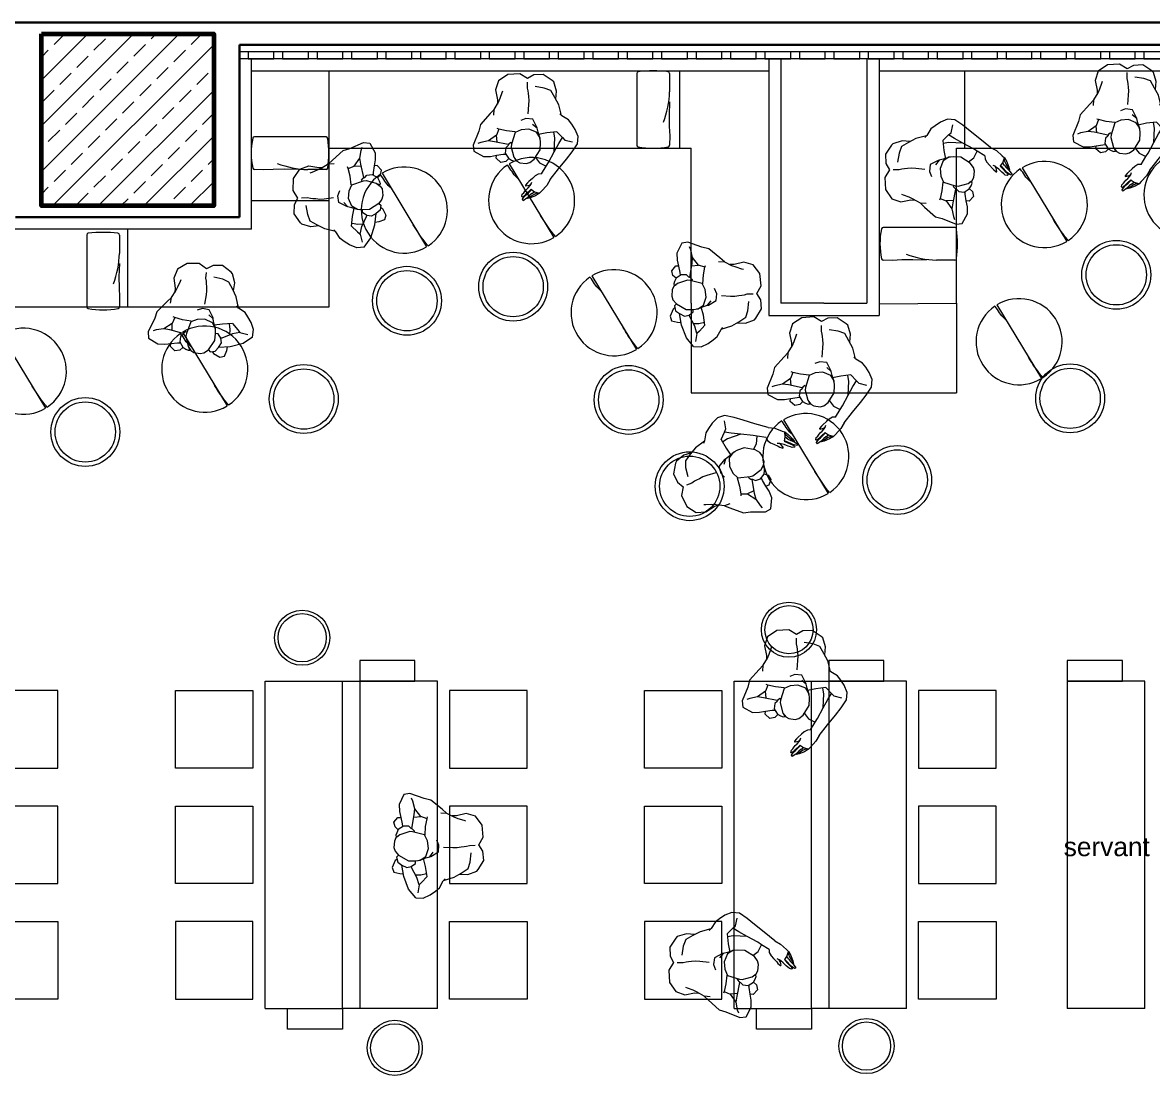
# Model space of a CAD drawing. Header units: millimetres. Extents: x 5429406 to 5440208, y -620941 to -619789.
# Drawn here: x 5439112 to 5439768, y -620491 to -619880 of the extents above; entities that cross this region are included whole.
import ezdxf

# ---------------------------------------------------------------- set-up
doc = ezdxf.new("R2010")
doc.units = ezdxf.units.MM
doc.header["$LTSCALE"] = 0.05
for name, color, linetype, lineweight in [('A-ALÇIPAN', 30, 'Continuous', 30), ('f_kolon tarama', 252, 'Continuous', 5), ('KOLON', 165, 'Continuous', 60), ('TEFRIS', 251, 'Continuous', 9), ('tefriş', 45, 'Continuous', 18)]:
    doc.layers.add(name, color=color, linetype=linetype, lineweight=lineweight)
doc.styles.get("Standard").update_dxf_attribs({"font": 'arial.ttf'})

# ---------------------------------------------------------------- blocks, each defined once
blk = doc.blocks.new('insanplanoturan2')
for p, q in [((-4.35, 28), (-8.09, 30.21)), ((-3.59, 26.87), (-4.35, 28)), ((1.11, 27.39), (-1.54, 25.72)), ((3.27, 27.84), (1.11, 27.39)), ((7, 27.12), (3.27, 27.84)), ((8.63, 26), (7, 27.12)), ((-5.35, 20.45), (-5.85, 16.43)), ((-1.54, 25.72), (-5.35, 20.45)), ((10.14, 23.59), (8.63, 26)), ((10.17, 25.88), (9.26, 25.73)), ((9.26, 25.73), (9.56, 24.52)), ((11.39, 17.65), (10.14, 23.59)), ((11.6, 25.19), (10.17, 25.88)), ((13.37, 24.07), (11.6, 25.19)), ((13.24, 24.16), (15.05, 25.76)), ((14.98, 20.87), (13.37, 24.07)), ((14.48, 17.79), (14.98, 20.87)), ((16.27, 21.48), (14.74, 21.5)), ((14.98, 20.87), (14.98, 20.87)), ((15.05, 25.76), (17.91, 26.13)), ((20.07, 21.81), (16.27, 21.48)), ((17.91, 26.13), (20.4, 23.48)), ((23.66, 22.17), (20.07, 21.81)), ((20.4, 23.48), (20.2, 21.81)), ((27.76, 21.89), (23.66, 22.17)), ((33.11, 18.44), (27.76, 21.89)), ((-27.28, 18.74), (-27.93, 14.41)), ((-27.93, 14.41), (-26.55, 10.2)), ((-27.28, 18.74), (-27.28, 18.74)), ((-19.98, 15.91), (-24.48, 17.29)), ((-18.79, 14.34), (-19.98, 15.91)), ((-15.71, 10.73), (-18.79, 14.34)), ((-14.03, 17.26), (-14.37, 14.2)), ((-14.37, 14.2), (-14.05, 10.87)), ((-5.85, 16.43), (-5.83, 13.53)), ((-5.85, 14.49), (-5.54, 12.71)), ((-5.83, 13.53), (-4.08, 10.14)), ((8.41, 9.37), (10.99, 16.09)), ((11.39, 14.95), (10.64, 15.16)), ((10.99, 16.09), (11.39, 17.65)), ((11.39, 14.95), (12.59, 15.84)), ((12.59, 15.84), (12.97, 16.66)), ((12.94, 16.13), (20.72, 13.88)), ((12.97, 16.66), (14.48, 17.79)), ((19.31, 14.28), (19.29, 10.2)), ((20.72, 13.88), (24.16, 13.11)), ((24.16, 13.11), (28.65, 13.7)), ((28.65, 13.7), (30.45, 14.23)), ((29.4, 7.03), (33.27, 14.87)), ((33.27, 14.87), (33.11, 18.44)), ((-26.55, 10.2), (-24.71, 6.99)), ((-24.71, 6.99), (-23.11, 4.46)), ((-15.71, 10.73), (-9.91, 10.95)), ((-9.91, 10.95), (-5.08, 11.6)), ((-5.54, 12.71), (-4.92, 10.26)), ((-4.92, 10.26), (-4.51, 7.82)), ((-4.51, 7.82), (-2.1, 5.49)), ((-4.51, 7.82), (-4.46, 7.27)), ((-4.46, 7.27), (-2.36, 2.53)), ((-4.08, 10.14), (0.35, 8.04)), ((0.35, 8.04), (4.73, 8.08)), ((4.73, 8.08), (8.41, 9.37)), ((8.28, 9.05), (13.28, 8.1)), ((13.28, 8.1), (17.61, 6.77)), ((17.61, 6.77), (19.29, 10.2)), ((17.61, 6.77), (18.58, 6.35)), ((19.29, 10.2), (24.16, 13.11)), ((28.03, 3.22), (29.4, 7.03)), ((-23.11, 4.46), (-19.37, 1.75)), ((-19.37, 1.75), (-18.3, 0.57)), ((-19.26, 1.62), (-18.03, -4.75)), ((-2.36, 2.53), (1.56, 1.75)), ((1.56, 1.75), (4.62, 2.65)), ((22.01, -2.61), (28.03, 3.22)), ((-18.03, -4.75), (-16.17, -9.13)), ((-0.81, -6.09), (-1.17, -8.58)), ((0.13, -0.8), (-0.81, -6.09)), ((19.46, -4.88), (16.82, -8.79)), ((20, -1.56), (19.46, -4.88)), ((19.46, -4.88), (22.01, -2.61)), ((-16.62, -8.22), (-17.35, -12.82)), ((-17.35, -12.82), (-16.11, -18.21)), ((-16.17, -9.13), (-14.03, -13.42)), ((-1.17, -8.58), (-1.05, -10.85)), ((-1.05, -10.85), (-1.05, -12.66)), ((-1.05, -12.66), (-1.01, -14.11)), ((15.63, -11.06), (14.16, -14.24)), ((16.82, -8.79), (15.63, -11.06)), ((17.24, -10.34), (17.46, -7.85)), ((17.93, -16.07), (17.24, -10.34)), ((-16.11, -18.21), (-15.32, -19.11)), ((-15.32, -19.11), (-10.35, -22.99)), ((-14.03, -13.42), (-10.4, -15.06)), ((-10.4, -15.06), (-5.21, -16.27)), ((-1.01, -14.11), (-0.73, -15.8)), ((-0.73, -15.8), (-0.99, -19.23)), ((14.16, -14.24), (13.76, -15.31)), ((15.74, -21.26), (17.93, -16.07)), ((-10.35, -22.99), (-5, -23.15)), ((-5, -23.15), (-1.15, -21.36)), ((-1.15, -21.36), (3.07, -24.4)), ((3.07, -24.4), (10.13, -24.5)), ((10.13, -24.5), (15.74, -21.26))]:
    blk.add_line(p, q)
for points in [[(-8.09, 30.21), (-10.88, 29.66), (-12.15, 26.27), (-12.64, 24.24)], [(-1.54, 25.72), (-2.54, 26.97), (-5.37, 26.69), (-7.35, 24.57), (-9.19, 21.89), (-8.9, 19.21), (-7.35, 16.52), (-5.85, 16.43)], [(-27.28, 18.74), (-21.76, 22.31), (-14.13, 24.15), (-7.35, 24.57)], [(-19.98, 15.91), (-15.55, 16.66), (-9.47, 19.07), (-8.9, 19.21)]]:
    blk.add_lwpolyline(points)
blk = doc.blocks.new('xccxc')
at = {"rotation": 180}
blk.add_blockref('insanplanoturan2', (220488.91, -31825.14), dxfattribs=at)
blk = doc.blocks.new('dada')
for p, q in [((219967.82, -31810.1), (219965.63, -31815.29)), ((219973.43, -31806.86), (219967.82, -31810.1)), ((219980.49, -31806.97), (219973.43, -31806.86)), ((219984.71, -31810.01), (219980.49, -31806.97)), ((219988.56, -31808.22), (219984.71, -31810.01)), ((219993.91, -31808.37), (219988.56, -31808.22)), ((219998.88, -31812.26), (219993.91, -31808.37)), ((219965.63, -31815.29), (219966.32, -31821.02)), ((219969.4, -31817.13), (219969.8, -31816.05)), ((219984.28, -31815.56), (219984.55, -31812.14)), ((219984.57, -31817.26), (219984.28, -31815.56)), ((219993.96, -31816.3), (219988.77, -31815.1)), ((219997.59, -31817.95), (219993.96, -31816.3)), ((219999.67, -31813.16), (219998.88, -31812.26)), ((220000.91, -31818.54), (219999.67, -31813.16)), ((219964.1, -31826.49), (219966.74, -31822.57)), ((219966.32, -31821.02), (219966.1, -31823.52)), ((219966.74, -31822.57), (219967.93, -31820.3)), ((219967.93, -31820.3), (219969.4, -31817.13)), ((219984.36, -31825.28), (219984.72, -31822.78)), ((219984.6, -31818.7), (219984.57, -31817.26)), ((219984.6, -31820.52), (219984.6, -31818.7)), ((219984.72, -31822.78), (219984.6, -31820.52)), ((219999.73, -31822.23), (219997.59, -31817.95)), ((220001.59, -31826.62), (219999.73, -31822.23)), ((220000.18, -31823.15), (220000.91, -31818.54)), ((219961.55, -31828.75), (219955.53, -31834.58)), ((219964.1, -31826.49), (219961.55, -31828.75)), ((219963.56, -31829.8), (219964.1, -31826.49)), ((219983.43, -31830.57), (219984.36, -31825.28)), ((220002.81, -31832.98), (220001.59, -31826.62)), ((219955.53, -31834.58), (219954.16, -31838.39)), ((219981.99, -31833.12), (219978.94, -31834.02)), ((219985.92, -31833.89), (219981.99, -31833.12)), ((219988.02, -31838.63), (219985.92, -31833.89)), ((220002.93, -31833.11), (220001.86, -31831.93)), ((220006.66, -31835.82), (220002.93, -31833.11)), ((220008.27, -31838.35), (220006.66, -31835.82)), ((219954.16, -31838.39), (219950.29, -31846.24)), ((219964.26, -31841.56), (219959.4, -31844.48)), ((219964.25, -31845.64), (219964.26, -31841.56)), ((219965.95, -31838.14), (219964.26, -31841.56)), ((219965.95, -31838.14), (219964.98, -31837.71)), ((219970.28, -31839.47), (219965.95, -31838.14)), ((219975.28, -31840.42), (219970.28, -31839.47)), ((219975.15, -31840.74), (219972.56, -31847.46)), ((219978.82, -31839.44), (219975.15, -31840.74)), ((219983.21, -31839.4), (219978.82, -31839.44)), ((219987.64, -31841.51), (219983.21, -31839.4)), ((219988.07, -31839.19), (219985.66, -31836.85)), ((219989.39, -31844.89), (219987.64, -31841.51)), ((219988.07, -31839.19), (219988.02, -31838.63)), ((219988.47, -31841.63), (219988.07, -31839.19)), ((219989.1, -31844.08), (219988.47, -31841.63)), ((219993.46, -31842.32), (219988.64, -31842.96)), ((219999.27, -31842.1), (219993.46, -31842.32)), ((219997.93, -31845.57), (219997.61, -31842.23)), ((219999.27, -31842.1), (220002.34, -31845.71)), ((220010.11, -31841.56), (220008.27, -31838.35)), ((220011.49, -31845.77), (220010.11, -31841.56)), ((219950.29, -31846.24), (219950.45, -31849.81)), ((219954.91, -31845.07), (219953.11, -31845.59)), ((219959.4, -31844.48), (219954.91, -31845.07)), ((219962.84, -31845.25), (219959.4, -31844.48)), ((219970.62, -31847.5), (219962.84, -31845.25)), ((219969.08, -31849.16), (219968.58, -31852.23)), ((219970.59, -31848.03), (219969.08, -31849.16)), ((219970.97, -31847.21), (219970.59, -31848.03)), ((219972.17, -31846.32), (219970.97, -31847.21)), ((219972.17, -31846.32), (219972.92, -31846.53)), ((219972.56, -31847.46), (219972.17, -31849.01)), ((219972.17, -31849.01), (219973.41, -31854.95)), ((219988.91, -31851.81), (219989.4, -31847.79)), ((219989.4, -31845.86), (219989.1, -31844.08)), ((219989.4, -31847.79), (219989.39, -31844.89)), ((219997.01, -31853.72), (219997.93, -31845.57)), ((219997.01, -31853.72), (219999.97, -31848.98)), ((219999.97, -31848.98), (220002.34, -31845.71)), ((220002.34, -31845.71), (220003.54, -31847.27)), ((220003.54, -31847.27), (220008.04, -31848.65)), ((220010.84, -31850.1), (220011.49, -31845.77)), ((219950.45, -31849.81), (219955.8, -31853.26)), ((219955.8, -31853.26), (219959.9, -31853.53)), ((219959.9, -31853.53), (219963.48, -31853.17)), ((219963.15, -31854.85), (219963.36, -31853.18)), ((219965.64, -31857.49), (219963.15, -31854.85)), ((219963.48, -31853.17), (219967.29, -31852.84)), ((219967.29, -31852.84), (219968.82, -31852.87)), ((219970.32, -31855.52), (219968.51, -31857.12)), ((219968.58, -31852.23), (219970.19, -31855.43)), ((219968.58, -31852.23), (219968.58, -31852.23)), ((219970.19, -31855.43), (219971.96, -31856.56)), ((219973.41, -31854.95), (219974.93, -31857.36)), ((219974.3, -31857.1), (219974, -31855.88)), ((219985.09, -31857.09), (219988.91, -31851.81)), ((219993.17, -31859.66), (219997.01, -31853.72)), ((220003.67, -31858.47), (220007.38, -31854.47)), ((220007.38, -31854.47), (220010.84, -31850.1)), ((220010.84, -31850.1), (220010.84, -31850.1)), ((219968.51, -31857.12), (219965.64, -31857.49)), ((219971.96, -31856.56), (219973.39, -31857.25)), ((219973.39, -31857.25), (219974.3, -31857.1)), ((219974.93, -31857.36), (219976.56, -31858.48)), ((219976.56, -31858.48), (219980.28, -31859.2)), ((219980.28, -31859.2), (219982.44, -31858.76)), ((219982.44, -31858.76), (219985.09, -31857.09)), ((219985.8, -31856.21), (219987.9, -31859.37)), ((219987.9, -31859.37), (219991.64, -31861.58)), ((219988.57, -31865.91), (219991.64, -31861.58)), ((219991.64, -31861.58), (219993.17, -31859.66)), ((219998.72, -31863.72), (220003.67, -31858.47)), ((219983.16, -31868.07), (219981.05, -31869.82)), ((219984.86, -31866.77), (219983.16, -31868.07)), ((219986.8, -31865.87), (219984.86, -31866.77)), ((219988.57, -31865.91), (219986.8, -31865.87)), ((219993.34, -31869.51), (219998.72, -31863.72)), ((219977.52, -31876.06), (219978.45, -31875.03)), ((219978.45, -31875.03), (219979.15, -31874.38)), ((219980.08, -31870.45), (219978.82, -31871.79)), ((219978.82, -31871.79), (219978.86, -31872.05)), ((219978.86, -31872.05), (219979.15, -31872.17)), ((219979.15, -31872.17), (219981.22, -31871.84)), ((219979.15, -31874.38), (219980.27, -31873.42)), ((219981.05, -31869.82), (219980.08, -31870.45)), ((219982.07, -31874.36), (219980.13, -31875.83)), ((219980.26, -31876.22), (219981.28, -31875.32)), ((219980.27, -31873.42), (219981.5, -31872.16)), ((219981.22, -31871.84), (219982.18, -31871.28)), ((219981.28, -31875.32), (219982.23, -31874.56)), ((219981.5, -31872.16), (219982.18, -31871.28)), ((219982.23, -31874.56), (219982.07, -31874.36)), ((219982.18, -31871.28), (219982.73, -31870.18)), ((219982.23, -31874.56), (219983.86, -31875.88)), ((219991.22, -31872.75), (219987.88, -31875.86)), ((219993.34, -31869.51), (219991.22, -31872.75)), ((219976.27, -31878.1), (219976.66, -31876.87)), ((219976.41, -31878.38), (219976.27, -31878.1)), ((219976.79, -31878.46), (219976.41, -31878.38)), ((219976.48, -31879.78), (219978.12, -31877.92)), ((219976.62, -31880.37), (219976.48, -31879.78)), ((219976.88, -31880.62), (219976.62, -31880.37)), ((219976.66, -31876.87), (219977.52, -31876.06)), ((219977.86, -31877.77), (219976.79, -31878.46)), ((219979.16, -31879.29), (219976.88, -31880.62)), ((219978.67, -31877.01), (219977.86, -31877.77)), ((219978.12, -31877.92), (219979.05, -31877.16)), ((219980.13, -31875.83), (219978.67, -31877.01)), ((219979.05, -31877.16), (219980.26, -31876.22)), ((219981.04, -31877.69), (219979.16, -31879.29)), ((219981.25, -31878.56), (219979.16, -31879.29)), ((219979.44, -31879.52), (219979.16, -31879.29)), ((219981.03, -31879.23), (219979.44, -31879.52)), ((219984.29, -31878.28), (219981.03, -31879.23)), ((219982.21, -31876.84), (219981.04, -31877.69)), ((219983.47, -31877.43), (219981.25, -31878.56)), ((219982.21, -31876.84), (219983.86, -31875.88)), ((219985.17, -31876.82), (219983.47, -31877.43)), ((219983.86, -31875.88), (219986.68, -31877.05)), ((219986.68, -31877.05), (219984.29, -31878.28)), ((219985.98, -31876.82), (219985.17, -31876.82)), ((219987.88, -31875.86), (219986.68, -31877.05))]:
    blk.add_line(p, q)
blk = doc.blocks.new('asdffadsf')
at = {"layer": 'tefriş'}
blk.add_line((5433363.58, -614780.78), (5433389.49, -614823.54), dxfattribs=at)
for start, end in [(124.12015, 301.2122), (303.62102, 121.2122)]:
    blk.add_arc((5433376.54, -614802.16), 25, start, end, dxfattribs=at)
blk.add_open_spline([(5433368.81, -614789.41), (5433367.75, -614788.4), (5433365.61, -614786.34), (5433364, -614783.32), (5433362.79, -614781.8), (5433362.51, -614781.47)], degree=3, knots=[0, 0, 0, 0, 4.350659, 8.849507, 10.159994, 10.159994, 10.159994, 10.159994], dxfattribs=at)
blk.add_spline([(5433390.38, -614822.98), (5433388.05, -614820.1), (5433381.72, -614810.72)], degree=3, dxfattribs=at)

msp = doc.modelspace()

# ---------------------------------------------------------------- hatches: boundary and pattern name
at = {"layer": 'f_kolon tarama', "transparency": 33554541}
h = msp.add_hatch(dxfattribs=at)
h.set_pattern_fill('ANSI33', color=256, scale=75, style=0)
h.set_pattern_definition([(45, (5349537.643, -733761.454), (-13.2582521, 13.2582521), []), (45, (5349550.901, -733761.454), (-13.2582521, 13.2582521), [9.375, -4.6875])])
h.paths.add_polyline_path([(5439122.99, -619886.66), (5439222.99, -619886.66), (5439222.99, -619986.66), (5439122.99, -619986.66)])

# ---------------------------------------------------------------- linework, layer by layer
at = {"layer": 'A-ALÇIPAN', "transparency": 33554541}
for p, q in [((5439922.99, -619880.16, -245.25), (5439026.49, -619880.16, -245.25)), ((5439237.99, -619993.16, -245.25), (5439237.99, -619893.16, -245.25)), ((5439237.99, -619893.16, -245.25), (5439916.49, -619893.16, -245.25)), ((5439107.99, -619993.16, -245.25), (5439237.99, -619993.16, -245.25))]:
    msp.add_line(p, q, dxfattribs=at)
at = {"layer": 'KOLON', "transparency": 33554541, "elevation": -245.25}
msp.add_lwpolyline([(5439122.99, -619886.66), (5439222.99, -619886.66), (5439222.99, -619986.66), (5439122.99, -619986.66)], close=True, dxfattribs=at)
at = {"layer": 'TEFRIS', "linetype": 'ByBlock', "transparency": 33554541}
for p, q in [((5439552.24, -619901.16, -245.25), (5439552.24, -620043.16, -245.25)), ((5439602.24, -619901.16, -245.25), (5439602.24, -620043.16, -245.25)), ((5439577.24, -620043.16, -245.25), (5439552.24, -620043.16, -245.25)), ((5439577.24, -620043.16, -245.25), (5439602.24, -620043.16, -245.25))]:
    msp.add_line(p, q, dxfattribs=at)
at = {"layer": 'tefriş', "transparency": 33554541}
for p, q in [((5439242.99, -619897.16, -245.25), (5439242.99, -619901.16, -245.25)), ((5439257.99, -619901.16, -245.25), (5439257.99, -619897.16, -245.25)), ((5439242.99, -619901.16, -245.25), (5439257.99, -619901.16, -245.25)), ((5439242.99, -619901.16, -245.25), (5439257.99, -619901.16, -245.25)), ((5439262.99, -619901.16, -245.25), (5439277.99, -619901.16, -245.25)), ((5439282.99, -619901.16, -245.25), (5439297.99, -619901.16, -245.25)), ((5439302.99, -619901.16, -245.25), (5439317.99, -619901.16, -245.25)), ((5439322.99, -619901.16, -245.25), (5439337.99, -619901.16, -245.25)), ((5439342.99, -619901.16, -245.25), (5439357.99, -619901.16, -245.25)), ((5439362.99, -619901.16, -245.25), (5439377.99, -619901.16, -245.25)), ((5439382.99, -619901.16, -245.25), (5439397.99, -619901.16, -245.25)), ((5439402.99, -619901.16, -245.25), (5439417.99, -619901.16, -245.25)), ((5439422.99, -619901.16, -245.25), (5439437.99, -619901.16, -245.25)), ((5439442.99, -619901.16, -245.25), (5439457.99, -619901.16, -245.25)), ((5439462.99, -619901.16, -245.25), (5439477.99, -619901.16, -245.25)), ((5439482.99, -619901.16, -245.25), (5439497.99, -619901.16, -245.25)), ((5439502.99, -619901.16, -245.25), (5439517.99, -619901.16, -245.25)), ((5439522.99, -619901.16, -245.25), (5439537.99, -619901.16, -245.25)), ((5439542.99, -619901.16, -245.25), (5439557.99, -619901.16, -245.25)), ((5439562.99, -619901.16, -245.25), (5439577.99, -619901.16, -245.25)), ((5439582.99, -619901.16, -245.25), (5439597.99, -619901.16, -245.25)), ((5439602.99, -619901.16, -245.25), (5439617.99, -619901.16, -245.25)), ((5439622.99, -619901.16, -245.25), (5439637.99, -619901.16, -245.25)), ((5439642.99, -619901.16, -245.25), (5439657.99, -619901.16, -245.25)), ((5439662.99, -619901.16, -245.25), (5439677.99, -619901.16, -245.25)), ((5439682.99, -619901.16, -245.25), (5439697.99, -619901.16, -245.25)), ((5439702.99, -619901.16, -245.25), (5439717.99, -619901.16, -245.25)), ((5439722.99, -619901.16, -245.25), (5439737.99, -619901.16, -245.25)), ((5439742.99, -619901.16, -245.25), (5439757.99, -619901.16, -245.25)), ((5439762.99, -619901.16, -245.25), (5439777.99, -619901.16, -245.25)), ((5439339.83, -620262.56, -245.25), (5439339.83, -620250.56, -245.25)), ((5439612.11, -620262.56, -245.25), (5439612.11, -620250.56, -245.25)), ((5439750.51, -620262.56, -245.25), (5439750.51, -620250.56, -245.25)), ((5439252.83, -620262.56, -245.25), (5439297.83, -620262.56, -245.25)), ((5439252.83, -620262.56, -245.25), (5439297.83, -620262.56, -245.25)), ((5439252.83, -620262.56, -245.25), (5439297.83, -620262.56, -245.25)), ((5439252.83, -620452.56, -245.25), (5439252.83, -620262.56, -245.25)), ((5439252.83, -620262.56, -245.25), (5439297.83, -620262.56, -245.25)), ((5439252.83, -620449.56, -245.25), (5439252.83, -620263.56, -245.25)), ((5439297.83, -620452.56, -245.25), (5439297.83, -620262.56, -245.25)), ((5439297.83, -620452.56, -245.25), (5439297.83, -620262.56, -245.25)), ((5439352.83, -620262.56, -245.25), (5439307.83, -620262.56, -245.25)), ((5439352.83, -620262.56, -245.25), (5439307.83, -620262.56, -245.25)), ((5439352.83, -620262.56, -245.25), (5439307.83, -620262.56, -245.25)), ((5439352.83, -620262.56, -245.25), (5439307.83, -620262.56, -245.25)), ((5439352.83, -620452.56, -245.25), (5439352.83, -620262.56, -245.25)), ((5439352.83, -620449.56, -245.25), (5439352.83, -620263.56, -245.25)), ((5439525.11, -620262.56, -245.25), (5439570.11, -620262.56, -245.25)), ((5439525.11, -620262.56, -245.25), (5439570.11, -620262.56, -245.25)), ((5439525.11, -620262.56, -245.25), (5439570.11, -620262.56, -245.25)), ((5439525.11, -620452.56, -245.25), (5439525.11, -620262.56, -245.25)), ((5439525.11, -620262.56, -245.25), (5439570.11, -620262.56, -245.25)), ((5439525.11, -620449.56, -245.25), (5439525.11, -620263.56, -245.25)), ((5439570.11, -620452.56, -245.25), (5439570.11, -620262.56, -245.25)), ((5439570.11, -620452.56, -245.25), (5439570.11, -620262.56, -245.25)), ((5439625.11, -620262.56, -245.25), (5439580.11, -620262.56, -245.25)), ((5439625.11, -620262.56, -245.25), (5439580.11, -620262.56, -245.25)), ((5439625.11, -620262.56, -245.25), (5439580.11, -620262.56, -245.25)), ((5439625.11, -620262.56, -245.25), (5439580.11, -620262.56, -245.25)), ((5439625.11, -620452.56, -245.25), (5439625.11, -620262.56, -245.25)), ((5439625.11, -620449.56, -245.25), (5439625.11, -620263.56, -245.25)), ((5439763.51, -620262.56, -245.25), (5439718.51, -620262.56, -245.25)), ((5439763.51, -620262.56, -245.25), (5439718.51, -620262.56, -245.25)), ((5439763.51, -620262.56, -245.25), (5439718.51, -620262.56, -245.25)), ((5439763.51, -620262.56, -245.25), (5439718.51, -620262.56, -245.25)), ((5439763.51, -620452.56, -245.25), (5439763.51, -620262.56, -245.25)), ((5439763.51, -620449.56, -245.25), (5439763.51, -620263.56, -245.25)), ((5439252.83, -620452.56, -245.25), (5439297.83, -620452.56, -245.25)), ((5439265.83, -620464.56, -245.25), (5439265.83, -620452.56, -245.25)), ((5439265.83, -620452.56, -245.25), (5439297.83, -620452.56, -245.25)), ((5439297.83, -620452.56, -245.25), (5439297.83, -620464.56, -245.25)), ((5439297.83, -620452.56, -245.25), (5439297.83, -620464.56, -245.25)), ((5439352.83, -620452.56, -245.25), (5439307.83, -620452.56, -245.25)), ((5439339.83, -620452.56, -245.25), (5439307.83, -620452.56, -245.25)), ((5439525.11, -620452.56, -245.25), (5439570.11, -620452.56, -245.25)), ((5439538.11, -620464.56, -245.25), (5439538.11, -620452.56, -245.25)), ((5439538.11, -620452.56, -245.25), (5439570.11, -620452.56, -245.25)), ((5439570.11, -620452.56, -245.25), (5439570.11, -620464.56, -245.25)), ((5439570.11, -620452.56, -245.25), (5439570.11, -620464.56, -245.25)), ((5439625.11, -620452.56, -245.25), (5439580.11, -620452.56, -245.25)), ((5439612.11, -620452.56, -245.25), (5439580.11, -620452.56, -245.25)), ((5439763.51, -620452.56, -245.25), (5439718.51, -620452.56, -245.25)), ((5439750.51, -620452.56, -245.25), (5439718.51, -620452.56, -245.25))]:
    msp.add_line(p, q, dxfattribs=at)
at = {"layer": 'tefriş', "linetype": 'ByBlock', "transparency": 33554541}
for p, q in [((5439916.49, -619901.16, -245.25), (5439237.99, -619901.16, -245.25)), ((5439244.99, -620000.16, -245.25), (5439244.99, -619901.16, -245.25)), ((5439545.24, -619901.16, -245.25), (5439545.24, -620050.16, -245.25)), ((5439609.24, -619901.16, -245.25), (5439609.24, -620050.16, -245.25)), ((5439244.99, -619908.16, -245.25), (5439545.24, -619908.16, -245.25)), ((5439289.99, -619953.16, -245.25), (5439289.99, -619908.16, -245.25)), ((5439468.66, -619909.44, -245.25), (5439468.66, -619951.32, -245.25)), ((5439487.63, -619909.66, -245.25), (5439487.63, -619920.31, -245.25)), ((5439493.51, -619953.16, -245.25), (5439493.51, -619908.16, -245.25)), ((5439609.24, -619908.16, -245.25), (5439909.49, -619908.16, -245.25)), ((5439659.08, -619953.16, -245.25), (5439659.08, -619908.16, -245.25)), ((5439487.66, -619926.22, -245.25), (5439487.34, -619933.99, -245.25)), ((5439487.34, -619933.99, -245.25), (5439487.48, -619940.43, -245.25)), ((5439487.48, -619940.43, -245.25), (5439487.72, -619945.84, -245.25)), ((5439288.49, -619946.56), (5439246.6, -619946.56)), ((5439289.99, -620045.16, -245.25), (5439289.99, -619945.16, -245.25)), ((5439487.72, -619945.84, -245.25), (5439487.66, -619951.28, -245.25)), ((5439289.99, -619953.16, -245.25), (5439500.24, -619953.16, -245.25)), ((5439500.24, -620043.16, -245.25), (5439500.24, -619953.16, -245.25)), ((5439654.24, -619953.16, -245.25), (5439864.49, -619953.16, -245.25)), ((5439654.24, -620043.16, -245.25), (5439654.24, -619953.16, -245.25)), ((5439252.09, -619965.63), (5439246.65, -619965.56)), ((5439257.5, -619965.39), (5439252.09, -619965.63)), ((5439263.93, -619965.25), (5439257.5, -619965.39)), ((5439271.71, -619965.56), (5439263.93, -619965.25)), ((5439288.26, -619965.54), (5439277.62, -619965.54)), ((5439244.99, -619983.46, -245.25), (5439289.99, -619983.46, -245.25)), ((5439244.99, -620000.16, -245.25), (5439100.99, -620000.16, -245.25)), ((5439172.99, -620000.16, -245.25), (5439172.99, -620045.16, -245.25)), ((5439653.49, -619999.16), (5439611.61, -619999.16)), ((5439149.32, -620003.28, -245.25), (5439149.32, -620045.16, -245.25)), ((5439168.3, -620003.51, -245.25), (5439168.3, -620014.15, -245.25)), ((5439168.32, -620020.06, -245.25), (5439168.01, -620027.84, -245.25)), ((5439617.09, -620018.22), (5439611.65, -620018.16)), ((5439622.51, -620017.98), (5439617.09, -620018.22)), ((5439628.94, -620017.84), (5439622.51, -620017.98)), ((5439636.71, -620018.16), (5439628.94, -620017.84)), ((5439653.27, -620018.13), (5439642.62, -620018.13)), ((5439168.01, -620027.84, -245.25), (5439168.15, -620034.27, -245.25)), ((5439168.15, -620034.27, -245.25), (5439168.39, -620039.68, -245.25)), ((5439168.39, -620039.68, -245.25), (5439168.32, -620045.12, -245.25)), ((5439055.99, -620045.16, -245.25), (5439289.99, -620045.16, -245.25)), ((5439500.24, -620043.16, -245.25), (5439500.24, -620095.16, -245.25)), ((5439609.24, -620043.4, -245.25), (5439654.24, -620043.16, -245.25)), ((5439654.24, -620043.16, -245.25), (5439654.24, -620095.16, -245.25)), ((5439545.24, -620050.16, -245.25), (5439609.24, -620050.16, -245.25)), ((5439500.24, -620095.16, -245.25), (5439654.24, -620095.16, -245.25)), ((5439718.51, -620262.56, -245.25), (5439718.51, -620452.56, -245.25))]:
    msp.add_line(p, q, dxfattribs=at)
at = {"layer": 'tefriş', "transparency": 33554541, "elevation": -245.25}
for points in [[(5439237.99, -619893.16), (5439901.99, -619893.16), (5439901.99, -619897.16), (5439237.99, -619897.16)], [(5439242.99, -619901.16), (5439257.99, -619901.16), (5439257.99, -619897.16), (5439242.99, -619897.16)], [(5439262.99, -619901.16), (5439277.99, -619901.16), (5439277.99, -619897.16), (5439262.99, -619897.16)], [(5439282.99, -619901.16), (5439297.99, -619901.16), (5439297.99, -619897.16), (5439282.99, -619897.16)], [(5439302.99, -619901.16), (5439317.99, -619901.16), (5439317.99, -619897.16), (5439302.99, -619897.16)], [(5439322.99, -619901.16), (5439337.99, -619901.16), (5439337.99, -619897.16), (5439322.99, -619897.16)], [(5439342.99, -619901.16), (5439357.99, -619901.16), (5439357.99, -619897.16), (5439342.99, -619897.16)], [(5439362.99, -619901.16), (5439377.99, -619901.16), (5439377.99, -619897.16), (5439362.99, -619897.16)], [(5439382.99, -619901.16), (5439397.99, -619901.16), (5439397.99, -619897.16), (5439382.99, -619897.16)], [(5439402.99, -619901.16), (5439417.99, -619901.16), (5439417.99, -619897.16), (5439402.99, -619897.16)], [(5439422.99, -619901.16), (5439437.99, -619901.16), (5439437.99, -619897.16), (5439422.99, -619897.16)], [(5439442.99, -619901.16), (5439457.99, -619901.16), (5439457.99, -619897.16), (5439442.99, -619897.16)], [(5439462.99, -619901.16), (5439477.99, -619901.16), (5439477.99, -619897.16), (5439462.99, -619897.16)], [(5439482.99, -619901.16), (5439497.99, -619901.16), (5439497.99, -619897.16), (5439482.99, -619897.16)], [(5439502.99, -619901.16), (5439517.99, -619901.16), (5439517.99, -619897.16), (5439502.99, -619897.16)], [(5439522.99, -619901.16), (5439537.99, -619901.16), (5439537.99, -619897.16), (5439522.99, -619897.16)], [(5439542.99, -619901.16), (5439557.99, -619901.16), (5439557.99, -619897.16), (5439542.99, -619897.16)], [(5439562.99, -619901.16), (5439577.99, -619901.16), (5439577.99, -619897.16), (5439562.99, -619897.16)], [(5439582.99, -619901.16), (5439597.99, -619901.16), (5439597.99, -619897.16), (5439582.99, -619897.16)], [(5439602.99, -619901.16), (5439617.99, -619901.16), (5439617.99, -619897.16), (5439602.99, -619897.16)], [(5439622.99, -619901.16), (5439637.99, -619901.16), (5439637.99, -619897.16), (5439622.99, -619897.16)], [(5439642.99, -619901.16), (5439657.99, -619901.16), (5439657.99, -619897.16), (5439642.99, -619897.16)], [(5439662.99, -619901.16), (5439677.99, -619901.16), (5439677.99, -619897.16), (5439662.99, -619897.16)], [(5439682.99, -619901.16), (5439697.99, -619901.16), (5439697.99, -619897.16), (5439682.99, -619897.16)], [(5439702.99, -619901.16), (5439717.99, -619901.16), (5439717.99, -619897.16), (5439702.99, -619897.16)], [(5439722.99, -619901.16), (5439737.99, -619901.16), (5439737.99, -619897.16), (5439722.99, -619897.16)], [(5439742.99, -619901.16), (5439757.99, -619901.16), (5439757.99, -619897.16), (5439742.99, -619897.16)], [(5439762.99, -619901.16), (5439777.99, -619901.16), (5439777.99, -619897.16), (5439762.99, -619897.16)], [(5439339.83, -620262.56), (5439339.83, -620250.56), (5439307.83, -620250.56), (5439307.83, -620262.56)], [(5439612.11, -620262.56), (5439612.11, -620250.56), (5439580.11, -620250.56), (5439580.11, -620262.56)], [(5439750.51, -620262.56), (5439750.51, -620250.56), (5439718.51, -620250.56), (5439718.51, -620262.56)], [(5439307.83, -620452.56), (5439297.83, -620452.56), (5439297.83, -620262.56), (5439307.83, -620262.56)], [(5439580.11, -620452.56), (5439570.11, -620452.56), (5439570.11, -620262.56), (5439580.11, -620262.56)], [(5439132.6, -620267.99), (5439087.6, -620267.99), (5439087.6, -620312.99), (5439132.6, -620312.99)], [(5439200.78, -620267.99), (5439245.78, -620267.99), (5439245.78, -620312.99), (5439200.78, -620312.99)], [(5439404.88, -620267.99), (5439359.88, -620267.99), (5439359.88, -620312.99), (5439404.88, -620312.99)], [(5439473.06, -620267.99), (5439518.06, -620267.99), (5439518.06, -620312.99), (5439473.06, -620312.99)], [(5439677.16, -620267.99), (5439632.16, -620267.99), (5439632.16, -620312.99), (5439677.16, -620312.99)], [(5439132.6, -620335.06), (5439087.6, -620335.06), (5439087.6, -620380.06), (5439132.6, -620380.06)], [(5439200.78, -620335.06), (5439245.78, -620335.06), (5439245.78, -620380.06), (5439200.78, -620380.06)], [(5439404.88, -620335.06), (5439359.88, -620335.06), (5439359.88, -620380.06), (5439404.88, -620380.06)], [(5439473.06, -620335.06), (5439518.06, -620335.06), (5439518.06, -620380.06), (5439473.06, -620380.06)], [(5439677.16, -620335.06), (5439632.16, -620335.06), (5439632.16, -620380.06), (5439677.16, -620380.06)], [(5439132.6, -620447.14), (5439087.6, -620447.14), (5439087.6, -620402.14), (5439132.6, -620402.14)], [(5439200.78, -620447.14), (5439245.78, -620447.14), (5439245.78, -620402.14), (5439200.78, -620402.14)], [(5439404.88, -620447.14), (5439359.88, -620447.14), (5439359.88, -620402.14), (5439404.88, -620402.14)], [(5439473.06, -620447.14), (5439518.06, -620447.14), (5439518.06, -620402.14), (5439473.06, -620402.14)], [(5439677.16, -620447.14), (5439632.16, -620447.14), (5439632.16, -620402.14), (5439677.16, -620402.14)], [(5439265.83, -620464.56), (5439265.83, -620452.56), (5439297.83, -620452.56), (5439297.83, -620464.56)], [(5439538.11, -620464.56), (5439538.11, -620452.56), (5439570.11, -620452.56), (5439570.11, -620464.56)]]:
    msp.add_lwpolyline(points, close=True, dxfattribs=at)
at = {"layer": 'tefriş', "linetype": 'ByBlock', "transparency": 33554541}
for centre, radius in [((5439746.95, -620026.64), 20), ((5439746.95, -620026.64), 17.5), ((5439396.83, -620033.5), 20), ((5439396.83, -620033.5), 17.5), ((5439335.18, -620041.69), 20), ((5439335.18, -620041.69), 17.5), ((5439275.27, -620098.76), 20), ((5439275.27, -620098.76), 17.5), ((5439463.9, -620099.26), 20), ((5439463.9, -620099.26), 17.5), ((5439720.17, -620098.35), 20), ((5439720.17, -620098.35), 17.5), ((5439148.44, -620117.88), 20), ((5439148.44, -620117.88), 17.5), ((5439619.78, -620145.74), 20), ((5439499.33, -620149.39), 20), ((5439499.33, -620149.39), 17.5), ((5439619.78, -620145.74), 17.5)]:
    msp.add_circle(centre, radius, dxfattribs=at)
at = {"layer": 'tefriş', "transparency": 33554541}
for centre, radius in [((5439556.95, -620232.68), 16), ((5439556.95, -620232.68), 14), ((5439274.36, -620237.35), 16), ((5439274.36, -620237.35), 14), ((5439328.09, -620475.49), 16), ((5439328.09, -620475.49), 14), ((5439601.95, -620474.44), 16), ((5439601.95, -620474.44), 14)]:
    msp.add_circle(centre, radius, dxfattribs=at)
at = {"layer": 'tefriş', "linetype": 'ByBlock', "transparency": 33554541}
for centre, radius, start, end in [((5439469.63, -619909.66, -245.25), 1, 96.72583, 180), ((5439478.13, -619981.74, -245.25), 73.58, 83.27417, 96.72583), ((5439486.63, -619909.66, -245.25), 1, 0, 83.27417), ((5439434.23, -619918.74, -245.25), 53.42, 338.86878, 358.32067), ((5439287.96, -619955.96), 43.2, 168.44571, 191.76252), ((5439246.6, -619947.56), 1, 90, 165.18467), ((5439288.26, -619947.54), 1, 6.72583, 90), ((5439216.19, -619956.04), 73.58, 353.27417, 6.72583), ((5439469.66, -619951.32, -245.25), 1, 180, 255.18467), ((5439478.05, -619909.97, -245.25), 43.2, 258.44571, 281.76252), ((5439486.66, -619951.28, -245.25), 1, 281.63319, 0), ((5439279.18, -619912.14), 53.42, 248.86878, 268.32067), ((5439246.65, -619964.56), 1, 191.63319, 270), ((5439288.26, -619964.54), 1, 270, 353.27417), ((5439652.96, -620008.55), 43.2, 168.44571, 191.76252), ((5439611.61, -620000.16), 1, 90, 165.18467), ((5439653.27, -620000.13), 1, 6.72583, 90), ((5439581.19, -620008.63), 73.58, 353.27417, 6.72583), ((5439114.9, -620012.59, -245.25), 53.42, 338.86878, 358.32067), ((5439644.19, -619964.73), 53.42, 248.86878, 268.32067), ((5439611.65, -620017.16), 1, 191.63319, 270), ((5439653.27, -620017.13), 1, 270, 353.27417), ((5439150.32, -620045.16, -245.25), 1, 180, 255.18467), ((5439158.72, -620003.81, -245.25), 43.2, 258.44571, 281.76252), ((5439167.32, -620045.12, -245.25), 1, 281.63319, 0)]:
    msp.add_arc(centre, radius, start, end, dxfattribs=at)
at = {"layer": 'tefriş', "color": 87, "transparency": 33554541}
for centre, radius, start, end in [((5439150.3, -620003.51, -245.25), 1, 96.72583, 180), ((5439158.8, -620075.58, -245.25), 73.58, 83.27417, 96.72583), ((5439167.3, -620003.51, -245.25), 1, 0, 83.27417)]:
    msp.add_arc(centre, radius, start, end, dxfattribs=at)

# ---------------------------------------------------------------- block references
at = {"layer": 'tefriş', "linetype": 'ByBlock', "transparency": 33554541}
for name, p, rotation in [('dada', (5218014.08, -604517.06, -245.25), 4.257695987429049), ('dada', (5217665.96, -604522.57, -245.25), 4.257695987429049), ('dada', (5424225.25, -841704.88), 94.25769598742903), ('xccxc', (5444779, -397327.2, -245.25), 276.8597992275222), ('xccxc', (5218283.97, -591472.66, -245.25), 0.8445475240994589), ('dada', (5217836.64, -604663.8), 4.257695987429049), ('dada', (5509554.48, -831092.49), 116.6005193821557), ('dada', (5217822.13, -604845.38), 4.257695987429049), ('xccxc', (5444617.72, -397647.37, -245.25), 276.8597992275222)]:
    msp.add_blockref(name, p, dxfattribs=dict(at, rotation=rotation))
at = {"layer": 'tefriş', "linetype": 'ByBlock', "transparency": 33554541, "xscale": -1, "rotation": 86.67348170998423}
msp.add_blockref('xccxc', (5420315.85, -398018.07), dxfattribs=at)
at = {"layer": 'tefriş', "linetype": 'ByBlock', "transparency": 33554541}
for p in [(6031, -5181.4), (6411.46, -5178.11), (5957.12, -5186.86), (6078.9, -5246.47), (6314, -5263.3), (5735.92, -5280.48), (5841.26, -5279.22), (6190.19, -5330.02)]:
    msp.add_blockref('asdffadsf', p, dxfattribs=at)
at = {"layer": 'tefriş', "transparency": 33554541}
msp.add_blockref('asdffadsf', (6328.67, -5183.67), dxfattribs=at)
at = {"layer": 'tefriş', "transparency": 33554541, "rotation": 93.90923502213339}
msp.add_blockref('dada', (5422751.66, -842067.57, -245.25), dxfattribs=at)

# ---------------------------------------------------------------- texts
at = {"layer": 'tefriş', "linetype": 'ByBlock', "transparency": 33554541, "insert": (5439716.44, -620364.33, -245.25), "char_height": 10.92, "attachment_point": 7}
msp.add_mtext_dynamic_manual_height_columns('servant', width=1669.2448, gutter_width=60, heights=[0], dxfattribs=at)

doc.saveas('drawing.dxf')
